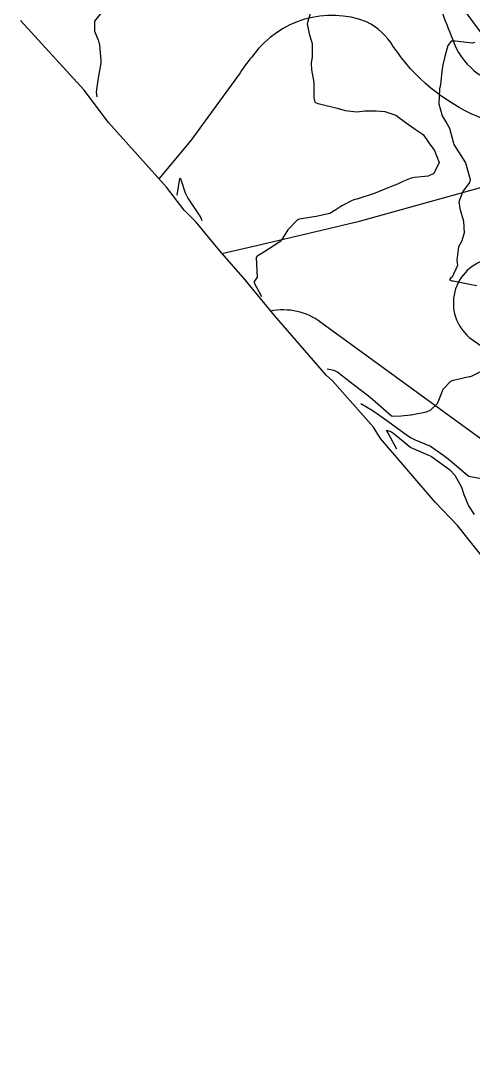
# Model space of a CAD drawing. Header units: metres. Extents: x 318500 to 325275, y 7408834 to 7428799.
# Drawn here: x 320196.7 to 320243.1, y 7410062.4 to 7410168 of the extents above; entities that cross this region are included whole.
import ezdxf

# ---------------------------------------------------------------- set-up
doc = ezdxf.new("R2010")
doc.units = ezdxf.units.M
doc.header["$MEASUREMENT"] = 0
for name, color, linetype in [('Area', 45, 'Continuous'), ('Curvas de Nivel 1m', 11, 'Continuous'), ('Curvas de Nivel 5m', 15, 'Continuous'), ('Edificações', 30, 'Continuous'), ('Vias Primárias', 230, 'Continuous')]:
    doc.layers.add(name, color=color, linetype=linetype)

msp = doc.modelspace()

# ---------------------------------------------------------------- linework, layer by layer
at = {"layer": 'Area'}
msp.add_lwpolyline([(320245.12, 7410111.74), (320241.51, 7410116.28), (320239.21, 7410118.67), (320233.61, 7410125.21), (320232.88, 7410126.37), (320228.64, 7410131.14), (320228.08, 7410131.67), (320222.73, 7410137.8), (320219.73, 7410141.45), (320217.13, 7410144.44), (320214.72, 7410147.35), (320213.49, 7410148.59), (320211.67, 7410150.94), (320205.72, 7410157.58), (320203.22, 7410160.87), (320196.72, 7410168.02)], dxfattribs=at)
at = {"layer": 'Curvas de Nivel 1m', "flags": 128}
for points, elevation in [([(320205.31, 7410169.21), (320204.29, 7410167.96), (320204.3, 7410166.94), (320204.69, 7410165.95), (320204.8, 7410165.48), (320204.95, 7410163.94), (320204.94, 7410163.65), (320204.64, 7410161.95), (320204.46, 7410160.69), (320204.52, 7410160.19)], 751), ([(320243.28, 7410165.78), (320243.03, 7410165.69), (320241.28, 7410165.91), (320240.86, 7410165.89), (320240.51, 7410165.47), (320240.25, 7410164.47), (320240.01, 7410163.48), (320239.91, 7410162.81), (320239.75, 7410161.48), (320239.67, 7410161.03), (320239.59, 7410159.48), (320239.94, 7410158.25), (320240.42, 7410157.47), (320240.68, 7410156.98), (320241.09, 7410155.46), (320241.14, 7410155.33), (320242.31, 7410153.45), (320242.79, 7410151.75), (320242.73, 7410151.44), (320242.04, 7410150.49), (320241.65, 7410149.45), (320241.74, 7410148.76), (320242.11, 7410147.45), (320242.18, 7410146.28), (320241.94, 7410145.45), (320241.62, 7410144.83), (320241.44, 7410143.46), (320241.49, 7410142.93), (320240.95, 7410141.74), (320240.8, 7410141.62), (320240.67, 7410141.46), (320240.95, 7410141.36), (320241.06, 7410141.34), (320242.94, 7410140.99), (320243.5, 7410140.87)], 749), ([(320212.76, 7410150.14), (320213.04, 7410151.84), (320213.06, 7410151.87), (320213.08, 7410151.87), (320213.11, 7410151.84), (320213.6, 7410150.36), (320213.87, 7410149.83), (320215.03, 7410148.08), (320215.18, 7410147.81), (320215.31, 7410147.52)], 751), ([(320231.59, 7410128.78), (320232.77, 7410128.11), (320233.55, 7410127.56), (320234.75, 7410126.7), (320236.37, 7410125.52), (320236.74, 7410125.26), (320237.18, 7410125.07), (320238.72, 7410124.41), (320240.09, 7410123.47), (320240.7, 7410122.97), (320242.52, 7410121.44), (320242.68, 7410121.33), (320244.29, 7410121.03)], 751), ([(320235.28, 7410124.12), (320234.23, 7410126.06), (320234.74, 7410125.9), (320235.19, 7410125.54), (320236.72, 7410124.29), (320238.52, 7410123.49), (320238.71, 7410123.43), (320238.85, 7410123.35), (320240.69, 7410122.01), (320241.24, 7410121.45), (320241.92, 7410120.2), (320242.14, 7410119.45), (320242.64, 7410118.31), (320243.22, 7410117.43)], 752)]:
    msp.add_lwpolyline(points, dxfattribs=dict(at, elevation=elevation))
at = {"layer": 'Curvas de Nivel 5m', "elevation": 750, "flags": 128}
for points in [[(320226.4, 7410168.75), (320226.1, 7410167.67), (320226.3, 7410166.65), (320226.61, 7410165.66), (320226.6, 7410164.31), (320226.5, 7410163.66), (320226.54, 7410162.97), (320226.76, 7410161.66), (320226.78, 7410160.07), (320226.89, 7410159.65), (320227.19, 7410159.52), (320227.36, 7410159.47), (320229.18, 7410159.04), (320229.98, 7410158.81), (320231.18, 7410158.65), (320232, 7410158.77), (320233.18, 7410158.78), (320234.04, 7410158.69), (320235.17, 7410158.32), (320236.23, 7410157.53), (320237.15, 7410156.9), (320237.97, 7410156.33), (320238.56, 7410155.5), (320239.13, 7410154.69), (320239.64, 7410153.48), (320239.09, 7410152.35), (320238.51, 7410152.08), (320237.09, 7410151.93), (320236.74, 7410151.86), (320235.91, 7410151.53), (320235.36, 7410151.25), (320235.08, 7410151.16), (320234.46, 7410150.93), (320233.07, 7410150.33), (320231.17, 7410149.71), (320231.06, 7410149.69), (320230.98, 7410149.68), (320230.72, 7410149.6), (320229.64, 7410149.02), (320229.04, 7410148.62), (320228.41, 7410148.26), (320227.03, 7410147.94), (320226.77, 7410147.91), (320225.29, 7410147.68), (320225.09, 7410147.61), (320225.03, 7410147.54), (320224.11, 7410146.59), (320223.56, 7410145.69), (320223.31, 7410145.38), (320222.99, 7410145.14), (320221.37, 7410144.11), (320220.98, 7410143.87), (320220.88, 7410143.73), (320220.95, 7410141.73), (320220.62, 7410141.22), (320221.4, 7410139.76)], [(320228.13, 7410132.33), (320228.83, 7410132.21), (320229.22, 7410132.01), (320229.7, 7410131.61), (320230.81, 7410130.78), (320232.37, 7410129.58), (320232.79, 7410129.24), (320234.74, 7410127.54), (320234.76, 7410127.52), (320234.8, 7410127.5), (320235.72, 7410127.53), (320236.67, 7410127.62), (320236.76, 7410127.63), (320238.32, 7410127.95), (320238.77, 7410128.15), (320239.46, 7410128.8), (320239.74, 7410129.48), (320240.02, 7410130.25), (320240.81, 7410131.07), (320241.08, 7410131.19), (320242.24, 7410131.45), (320242.72, 7410131.54), (320242.82, 7410131.56), (320243, 7410131.61), (320244.83, 7410132.5)]]:
    msp.add_lwpolyline(points, dxfattribs=at)
at = {"layer": 'Edificações'}
msp.add_lwpolyline([(320270.06, 7410168.99), (320256.03, 7410163.47), (320252.6, 7410162.66), (320248.18, 7410163.81), (320243.86, 7410166.86), (320239.85, 7410172.29)], dxfattribs=at)
at = {"layer": 'Vias Primárias'}
for points in [[(320238.77, 7410171.86, 0.006295), (320241.17, 7410165.67, 0.296124), (320247.36, 7410161.31, 0.055806), (320256.53, 7410161.98), (320269.48, 7410165.23), (320288.49, 7410172.54)], [(320293.55, 7410169.78), (320287.39, 7410167.17), (320285.07, 7410166.3), (320282.49, 7410165.24), (320275.04, 7410162.48), (320264.43, 7410158.76, -0.043172), (320254.73, 7410156.96, -0.300489), (320234.92, 7410165.37, 0.136987), (320232.19, 7410167.89, 0.335882), (320220.59, 7410164.5, 0.036251), (320219.22, 7410162.67), (320214.15, 7410155.72), (320210.88, 7410151.81)], [(320334.44, 7410145.08), (320317.61, 7410153.77), (320311.23, 7410157.1), (320305.44, 7410160), (320300.42, 7410162.58), (320294.25, 7410161.73), (320286.33, 7410158.99), (320278.03, 7410155.88), (320269.62, 7410152.72), (320261.16, 7410149.57), (320257.12, 7410148.09), (320244.77, 7410143.58, 0.628599), (320242.71, 7410135.56), (320244.02, 7410134.63), (320260.96, 7410122.54), (320283, 7410106.67), (320294.09, 7410098.67), (320307.03, 7410088.56), (320318.52, 7410080.72), (320321.92, 7410078.12, 0.275316), (320332.53, 7410076.25), (320344.67, 7410086.56)], [(320287.79, 7410062.42), (320299.54, 7410064.49), (320312.59, 7410067.56, 0.279069), (320315.24, 7410070.16, 0.052627), (320315.35, 7410071.22, 0.229885), (320313.96, 7410074.32, 0.021359), (320312.15, 7410075.71), (320262.47, 7410111.64), (320227.5, 7410137.1, 0.212516), (320222.35, 7410138.25)]]:
    msp.add_lwpolyline(points, format="xyb", dxfattribs=at)
msp.add_lwpolyline([(320217.36, 7410144.17), (320221.33, 7410145.07), (320231.44, 7410147.48), (320249.77, 7410152.55), (320257.81, 7410155.4), (320269.5, 7410159.54), (320273.98, 7410161.27), (320284.76, 7410165.31), (320294.3, 7410169.04)], dxfattribs=at)

doc.saveas('drawing.dxf')
